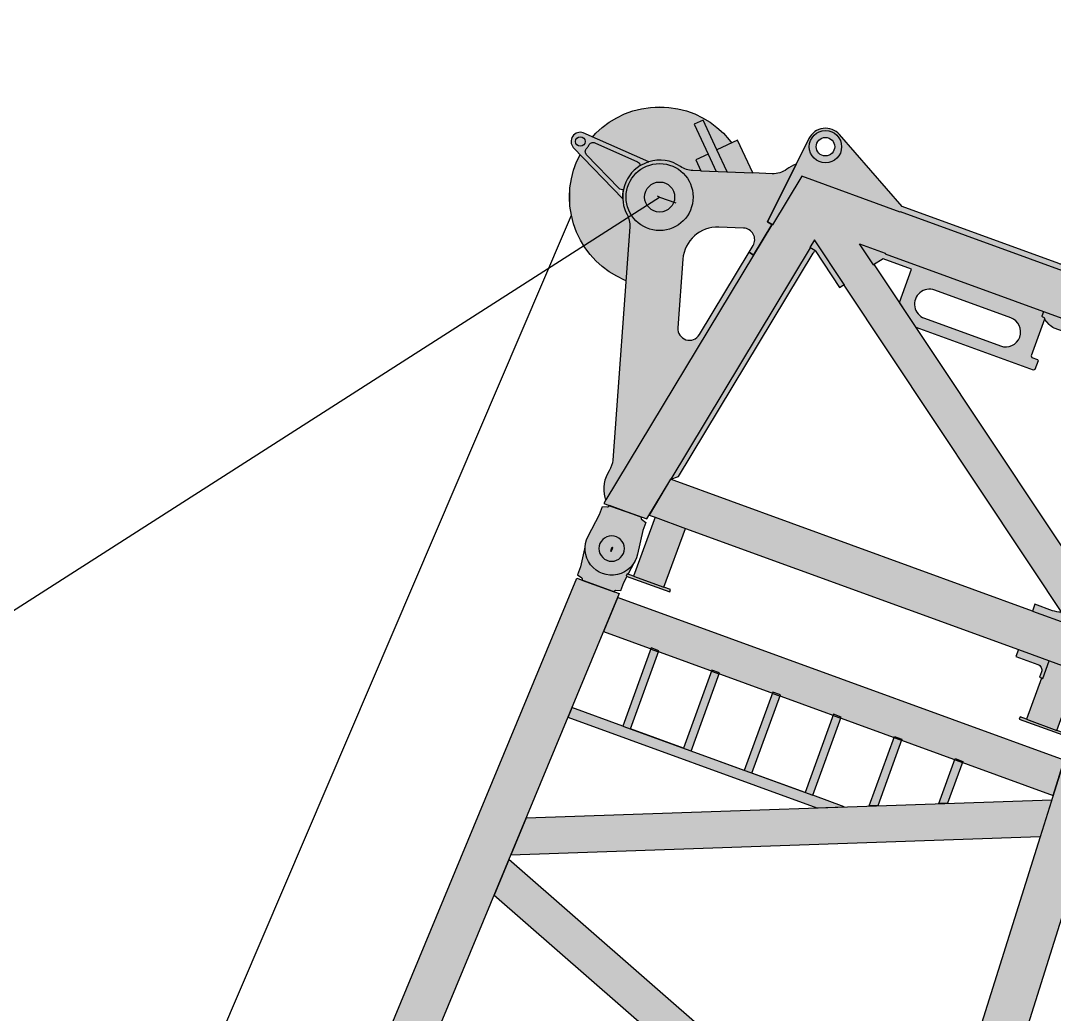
# Model space of a CAD drawing. Header units: millimetres. Extents: x -10890 to 10855, y -21000 to 23317.
# Drawn here: x 4028 to 8502, y 19019 to 23317 of the extents above; entities that cross this region are included whole.
import ezdxf
from ezdxf.enums import TextEntityAlignment as Align

# ---------------------------------------------------------------- set-up
doc = ezdxf.new("R2010")
doc.units = ezdxf.units.MM
doc.set_wipeout_variables(frame=1)
doc.layers.add('Техника. Кран LR 11000', color=250, linetype='Continuous')
doc.layers.add('Техника. Кран LR 11000 Штриховка', color=7, linetype='Continuous', true_color=0xffd147)
doc.styles.get("Standard").update_dxf_attribs({"font": ''})
doc.styles.get('Standard').set_extended_font_data('Mipgost')

# ---------------------------------------------------------------- blocks, each defined once
blk = doc.blocks.new('LR 11000-20250123.20534')
at = {"color": 0, "linetype": 'ByBlock', "lineweight": -2, "ltscale": 20, "transparency": 16777216}
blk.add_wipeout([(168, 74.5), (168, 74.5), (166.4, 74.7), (164.9, 75.4), (163.7, 76.5), (163, 78), (157, 100), (120, 100), (15, 114), (15, 114), (-27.6, 111.6), (-66.4, 93.9), (-96.1, 63.1), (-112.5, 23.7), (-113.4, -19), (-98.7, -59), (-70.4, -91), (-32.3, -110.4), (10.2, -114.5), (15, -114), (120, -100), (157, -100), (163, -78), (163, -78), (163.7, -76.5), (164.9, -75.4), (166.4, -74.7), (168, -74.5), (172, -74.5), (172, 74.5)], dxfattribs=at)
at = {"layer": 'Техника. Кран LR 11000 Штриховка', "ltscale": 20, "transparency": 16777216}
h = blk.add_hatch(color=256, dxfattribs=at)
h.dxf.hatch_style = 1
edge = h.paths.add_edge_path()
edge.add_line((172, 74.5), (168, 74.5))
edge.add_arc((167.8, 79.5), 5.01, 197.508, 272.508, ccw=False)
edge.add_line((163, 78), (157, 100))
edge.add_line((157, 100), (120, 100))
edge.add_line((120, 100), (15, 114))
edge.add_arc((0, 0), 115, 82.4965, 277.5035)
edge.add_line((15, -114), (120, -100))
edge.add_line((120, -100), (157, -100))
edge.add_line((157, -100), (163, -78))
edge.add_arc((167.8, -79.5), 5.01, 87.492, 162.492, ccw=False)
edge.add_line((168, -74.5), (172, -74.5))
edge.add_line((172, -74.5), (172, 74.5))
at = {"color": 0, "linetype": 'ByBlock', "lineweight": -2, "ltscale": 20, "transparency": 16777216}
blk.add_lwpolyline([(172, 74.5), (168, 74.5, -0.339454), (163, 78), (157, 100), (120, 100), (15, 114, 1.140351), (15, -114), (120, -100), (157, -100), (163, -78, -0.339454), (168, -74.5), (172, -74.5)], format="xyb", close=True, dxfattribs=at)
blk.add_circle((0, 0), 55, dxfattribs=at)
blk = doc.blocks.new('LR 11000-20250123.205652')
at = {"color": 0, "linetype": 'ByBlock', "lineweight": -2, "ltscale": 20, "transparency": 16777216}
blk.add_wipeout([(172, -96.85), (5828, -96.85), (5828, 96.85), (172, 96.85)], dxfattribs=at)
blk.add_blockref('LR 11000-20250123.20534', (0, 0), dxfattribs=at)
at = {"color": 0, "linetype": 'ByBlock', "lineweight": -2, "ltscale": 20, "transparency": 16777216, "xscale": -1}
blk.add_blockref('LR 11000-20250123.20534', (6000, 0), dxfattribs=at)
at = {"layer": 'Техника. Кран LR 11000 Штриховка', "ltscale": 20, "transparency": 16777216}
h = blk.add_hatch(color=256, dxfattribs=at)
h.dxf.hatch_style = 1
h.paths.add_polyline_path([(172, 96.85), (172, -96.85), (5828, -96.85), (5828, 96.85)])
at = {"color": 0, "linetype": 'ByBlock', "lineweight": -2, "ltscale": 20, "transparency": 16777216}
blk.add_lwpolyline([(172, 96.85), (172, -96.85), (5828, -96.85), (5828, 96.85)], close=True, dxfattribs=at)
blk = doc.blocks.new('LR 11000-20250123.205927')
at = {"color": 0, "linetype": 'ByBlock', "lineweight": -2, "ltscale": 20, "transparency": 16777216}
blk.add_wipeout([(-61, 1028), (61, 1028), (61, -1028), (-61, -1028)], dxfattribs=at)
at = {"layer": 'Техника. Кран LR 11000 Штриховка', "ltscale": 20, "transparency": 16777216}
h = blk.add_hatch(color=256, dxfattribs=at)
h.dxf.hatch_style = 1
h.paths.add_polyline_path([(-61, -1028), (-61, 1028), (61, 1028), (61, -1028)])
at = {"color": 0, "linetype": 'ByBlock', "lineweight": -2, "ltscale": 20, "transparency": 16777216}
blk.add_lwpolyline([(-61, -1028), (-61, 1028), (61, 1028), (61, -1028)], close=True, dxfattribs=at)
blk = doc.blocks.new('LR 11000-20250123.205931')
at = {"color": 0, "linetype": 'ByBlock', "lineweight": -2, "ltscale": 20, "transparency": 16777216}
blk.add_wipeout([(-526, 1028), (-393, 1028), (526, -1028), (393, -1028)], dxfattribs=at)
at = {"layer": 'Техника. Кран LR 11000 Штриховка', "ltscale": 20, "transparency": 16777216}
h = blk.add_hatch(color=256, dxfattribs=at)
h.dxf.hatch_style = 1
h.paths.add_polyline_path([(393, -1028), (-526, 1028), (-393, 1028), (526, -1028)])
at = {"color": 0, "linetype": 'ByBlock', "lineweight": -2, "ltscale": 20, "transparency": 16777216}
blk.add_lwpolyline([(393, -1028), (-526, 1028), (-393, 1028), (526, -1028)], close=True, dxfattribs=at)
blk = doc.blocks.new('LR 11000-20250123.2102')
at = {"color": 0, "linetype": 'ByBlock', "lineweight": -2, "ltscale": 20, "transparency": 16777216}
blk.add_blockref('LR 11000-20250123.205652', (0, 0), dxfattribs=at)
at = {"color": 0, "linetype": 'ByBlock', "lineweight": -2, "ltscale": 20, "transparency": 16777216, "xscale": -1, "rotation": 180}
blk.add_blockref('LR 11000-20250123.205652', (0, 2250), dxfattribs=at)
at = {"color": 0, "linetype": 'ByBlock', "lineweight": -2, "ltscale": 20, "transparency": 16777216}
blk.add_blockref('LR 11000-20250123.205927', (250, 1125), dxfattribs=at)
blk.add_blockref('LR 11000-20250123.205931', (856, 1125), dxfattribs=at)
at = {"color": 0, "linetype": 'ByBlock', "lineweight": -2, "ltscale": 20, "transparency": 16777216, "xscale": -1}
blk.add_blockref('LR 11000-20250123.205931', (1928, 1125), dxfattribs=at)
at = {"color": 0, "linetype": 'ByBlock', "lineweight": -2, "ltscale": 20, "transparency": 16777216}
blk.add_blockref('LR 11000-20250123.205931', (3000, 1125), dxfattribs=at)
at = {"color": 0, "linetype": 'ByBlock', "lineweight": -2, "ltscale": 20, "transparency": 16777216, "xscale": -1}
blk.add_blockref('LR 11000-20250123.205931', (4072, 1125), dxfattribs=at)
at = {"color": 0, "linetype": 'ByBlock', "lineweight": -2, "ltscale": 20, "transparency": 16777216}
blk.add_blockref('LR 11000-20250123.205931', (5144, 1125), dxfattribs=at)
at = {"color": 0, "linetype": 'ByBlock', "lineweight": -2, "ltscale": 20, "transparency": 16777216, "xscale": -1}
blk.add_blockref('LR 11000-20250123.205927', (5750, 1125), dxfattribs=at)
at = {"color": 0, "linetype": 'ByBlock', "lineweight": -2, "ltscale": 20, "transparency": 16777216}
blk.add_wipeout([(5288, 949), (5333, 850), (5333, 1058), (5693, 1058), (5693, 1093), (5333, 1093), (5333, 1338), (5693, 1338), (5693, 1373), (5333, 1373), (5333, 1618), (5693, 1618), (5693, 1653), (5333, 1653), (5333, 1898), (5693, 1898), (5693, 1933), (5333, 1933), (5333, 2153), (5288, 2153)], dxfattribs=at)
blk.add_wipeout([(5693, 778), (5359, 778), (5343, 813), (5693, 813)], dxfattribs=at)
blk.add_wipeout([(5469, 533), (5484, 498), (5693, 498), (5693, 533)], dxfattribs=at)
at = {"layer": 'Техника. Кран LR 11000 Штриховка', "ltscale": 20, "transparency": 16777216}
h = blk.add_hatch(color=256, dxfattribs=at)
h.dxf.hatch_style = 1
h.paths.add_polyline_path([(5288, 2153), (5288, 949), (5333, 850), (5333, 1058), (5693, 1058), (5693, 1093), (5333, 1093), (5333, 1338), (5693, 1338), (5693, 1373), (5333, 1373), (5333, 1618), (5693, 1618), (5693, 1653), (5333, 1653), (5333, 1898), (5693, 1898), (5693, 1933), (5333, 1933), (5333, 2153)])
h = blk.add_hatch(color=256, dxfattribs=at)
h.dxf.hatch_style = 1
h.paths.add_polyline_path([(5693, 813), (5693, 778), (5359, 778), (5343, 813)])
h = blk.add_hatch(color=256, dxfattribs=at)
h.dxf.hatch_style = 1
h.paths.add_polyline_path([(5693, 533), (5469, 533), (5484, 498), (5693, 498)])
at = {"color": 0, "linetype": 'ByBlock', "lineweight": -2, "ltscale": 20, "transparency": 16777216}
blk.add_lwpolyline([(5288, 2153), (5288, 949), (5333, 850), (5333, 1058), (5693, 1058), (5693, 1093), (5333, 1093), (5333, 1338), (5693, 1338), (5693, 1373), (5333, 1373), (5333, 1618), (5693, 1618), (5693, 1653), (5333, 1653), (5333, 1898), (5693, 1898), (5693, 1933), (5333, 1933), (5333, 2153)], close=True, dxfattribs=at)
for points in [[(5333, 1058), (5333, 1933)], [(5693, 813), (5693, 778), (5359, 778), (5343, 813), (5693, 813)], [(5693, 533), (5469, 533), (5484, 498), (5693, 498), (5693, 533)]]:
    blk.add_lwpolyline(points, dxfattribs=at)
blk = doc.blocks.new('LR 11000-20250123.21120501')
at = {"color": 0, "linetype": 'ByBlock', "lineweight": -2, "ltscale": 20, "transparency": 16777216}
blk.add_wipeout([(209.5, -97), (5828, 152.8), (5828, 346.7), (209.5, 96.9)], dxfattribs=at)
at = {"color": 0, "linetype": 'ByBlock', "lineweight": -2, "ltscale": 20, "transparency": 16777216, "xscale": -1}
blk.add_blockref('LR 11000-20250123.20534', (6000, 250), dxfattribs=at)
at = {"layer": 'Техника. Кран LR 11000 Штриховка', "ltscale": 20, "transparency": 16777216}
h = blk.add_hatch(color=256, dxfattribs=at)
h.dxf.hatch_style = 1
h.paths.add_polyline_path([(209.5, 96.9), (209.5, -97), (5828, 152.8), (5828, 346.7)])
at = {"color": 0, "linetype": 'ByBlock', "lineweight": -2, "ltscale": 20, "transparency": 16777216}
blk.add_lwpolyline([(209.5, 96.9), (209.5, -97), (5828, 152.8), (5828, 346.7)], close=True, dxfattribs=at)
blk = doc.blocks.new('LR 11000-20250123.211556')
at = {"color": 0, "linetype": 'ByBlock', "lineweight": -2, "ltscale": 20, "transparency": 16777216}
blk.add_wipeout([(5650.5, 338.8), (5809.5, 345.9), (5809.5, 2403.9), (5650.5, 2411)], dxfattribs=at)
blk.add_wipeout([(5630.8, 337.9), (5462.3, 330.4), (4604.2, 2457.7), (4778.8, 2450)], dxfattribs=at)
for points in [[(3731.5, 253.5), (3558.1, 245.8), (4416.9, 2466.1), (4584.5, 2458.6)], [(5250, 1281.9), (5294.5, 1171.6), (5294.5, 1317.2), (5654.6, 1317.2), (5654.6, 1352.2), (5294.5, 1352.2), (5294.5, 1597.2), (5654.6, 1597.2), (5654.6, 1632.2), (5294.5, 1632.2), (5294.5, 1877.2), (5654.6, 1877.2), (5654.6, 1912.2), (5294.5, 1912.2), (5294.5, 2157.2), (5654.6, 2157.2), (5654.6, 2192.2), (5294.5, 2192.2), (5294.5, 2426.8), (5250, 2428.8)], [(5654.6, 1072.2), (5654.6, 1037.2), (5348.7, 1037.2), (5334.6, 1072.2)], [(5654.6, 792.2), (5654.6, 757.2), (5461.6, 757.2), (5447.5, 792.2)]]:
    blk.add_wipeout(points, dxfattribs=at)
at = {"layer": 'Техника. Кран LR 11000 Штриховка', "ltscale": 20, "transparency": 16777216}
h = blk.add_hatch(color=256, dxfattribs=at)
h.dxf.hatch_style = 1
h.paths.add_polyline_path([(4584.5, 2458.6), (3731.5, 253.5), (3558.1, 245.8), (4416.9, 2466.1)])
h = blk.add_hatch(color=256, dxfattribs=at)
h.dxf.hatch_style = 1
h.paths.add_polyline_path([(4778.8, 2450), (5630.8, 337.9), (5462.3, 330.4), (4604.2, 2457.7)])
h = blk.add_hatch(color=256, dxfattribs=at)
h.dxf.hatch_style = 1
h.paths.add_polyline_path([(5250, 2428.8), (5250, 1281.9), (5294.5, 1171.6), (5294.5, 1317.2), (5654.6, 1317.2), (5654.6, 1352.2), (5294.5, 1352.2), (5294.5, 1597.2), (5654.6, 1597.2), (5654.6, 1632.2), (5294.5, 1632.2), (5294.5, 1877.2), (5654.6, 1877.2), (5654.6, 1912.2), (5294.5, 1912.2), (5294.5, 2157.2), (5654.6, 2157.2), (5654.6, 2192.2), (5294.5, 2192.2), (5294.5, 2426.8)])
h.paths.add_polyline_path([(5334.6, 1072.2), (5654.6, 1072.2), (5654.6, 1037.2), (5348.7, 1037.2)])
h.paths.add_polyline_path([(5447.5, 792.2), (5654.6, 792.2), (5654.6, 757.2), (5461.6, 757.2)])
edge = h.paths.add_edge_path(flags=16)
edge.add_line((5294.5, 2192.2), (5294.5, 1317.2))
h = blk.add_hatch(color=256, dxfattribs=at)
h.dxf.hatch_style = 1
h.paths.add_polyline_path([(5650.5, 2411), (5650.5, 338.8), (5809.5, 345.9), (5809.5, 2403.9)])
at = {"color": 0, "linetype": 'ByBlock', "lineweight": -2, "ltscale": 20, "transparency": 16777216}
for points in [[(4584.5, 2458.6), (3731.5, 253.5), (3558.1, 245.8), (4416.9, 2466.1)], [(4778.8, 2450), (5630.8, 337.9), (5462.3, 330.4), (4604.2, 2457.7)], [(5650.5, 2411), (5650.5, 338.8), (5809.5, 345.9), (5809.5, 2403.9)]]:
    blk.add_lwpolyline(points, close=True, dxfattribs=at)
for points in [[(5250, 2428.8), (5250, 1281.9), (5294.5, 1171.6), (5294.5, 1317.2), (5654.6, 1317.2), (5654.6, 1352.2), (5294.5, 1352.2), (5294.5, 1597.2), (5654.6, 1597.2), (5654.6, 1632.2), (5294.5, 1632.2), (5294.5, 1877.2), (5654.6, 1877.2), (5654.6, 1912.2), (5294.5, 1912.2), (5294.5, 2157.2), (5654.6, 2157.2), (5654.6, 2192.2), (5294.5, 2192.2), (5294.5, 2426.8), (5250, 2428.8)], [(5294.5, 2192.2), (5294.5, 1317.2)], [(5334.6, 1072.2), (5654.6, 1072.2), (5654.6, 1037.2), (5348.7, 1037.2), (5334.6, 1072.2)], [(5447.5, 792.2), (5654.6, 792.2), (5654.6, 757.2), (5461.6, 757.2), (5447.5, 792.2)]]:
    blk.add_lwpolyline(points, dxfattribs=at)
at = {"color": 0, "linetype": 'ByBlock', "lineweight": -2, "ltscale": 20, "transparency": 16777216, "xscale": -1, "rotation": 180}
blk.add_blockref('LR 11000-20250123.21120501', (0, 2750), dxfattribs=at)
at = {"color": 0, "linetype": 'ByBlock', "lineweight": -2, "ltscale": 20, "transparency": 16777216}
blk.add_blockref('LR 11000-20250123.21120501', (0, 0), dxfattribs=at)
blk = doc.blocks.new('LR 11000-20250123.213252')
at = {"color": 0, "linetype": 'ByBlock', "lineweight": -2, "ltscale": 20, "transparency": 16777216}
blk.add_wipeout([(1882, 2653.5), (1858.4, 2728.7), (1820.2, 2797.7), (1768.8, 2857.6), (1706.5, 2905.9), (1635.7, 2940.6), (1559.3, 2960.5), (1480.6, 2964.5), (1402.6, 2952.6), (1328.6, 2925.3), (1261.6, 2883.7), (1204.4, 2829.4), (1159.3, 2764.7), (1128.1, 2692.3), (1112.1, 2615.1), (1111.9, 2536.2), (1127.7, 2458.9), (1158.6, 2386.4), (1203.6, 2321.6), (1260.6, 2267.1), (1327.5, 2225.2), (1401.4, 2197.7), (1479.3, 2185.5), (1558.1, 2189.4), (1634.5, 2208.9), (1705.4, 2243.5), (1767.9, 2291.6), (1819.4, 2351.3), (1857.9, 2420.1), (1881.8, 2495.3), (1890, 2573.7), (1890, 2575)], dxfattribs=at)
at = {"layer": 'Техника. Кран LR 11000 Штриховка', "ltscale": 20, "true_color": 0xadadad, "transparency": 16777216}
h = blk.add_hatch(color=253, dxfattribs=at)
h.dxf.hatch_style = 1
edge = h.paths.add_edge_path()
edge.add_arc((1500, 2575), 390, 0, 360)
at = {"color": 0, "linetype": 'ByBlock', "lineweight": -2, "ltscale": 20, "transparency": 16777216}
blk.add_circle((1500, 2575), 390, dxfattribs=at)
blk.add_wipeout([(213.4, -90.6), (477.6, -262.9), (477.6, -262.9), (515.5, -278.2), (556.2, -277.8), (593.8, -262), (622.5, -233), (632.3, -214.4), (701.3, -44.2), (701.3, -44.2), (713.3, -22.6), (730.3, -4.6), (751.2, 8.7), (774.7, 16.4), (774.7, 16.4), (911.9, 43.3), (911.3, 46.4), (1424.3, 147.2), (1424.9, 144.1), (1633.6, -26.3), (1633.6, -26.3), (1669.6, -45.5), (1710.2, -49.5), (1749.2, -37.7), (1780.8, -12), (1800.3, 23.9), (1804.5, 44.3), (1815.7, 153.8), (1951.1, 155), (1951.1, 155), (1993.9, 163.3), (2030.9, 186.4), (2057.3, 221.2), (2069.4, 263.1), (2065.8, 306.6), (2048.8, 343.1), (1917.8, 533.2), (2100, 638.4), (2100, 638.4), (2129.8, 664.7), (2147, 700.6), (2148.8, 740.4), (2135, 777.7), (2107.7, 806.7), (2071.3, 822.7), (2031.6, 823.3), (1847.2, 788.8), (1847.2, 788.8), (1846.2, 792.3), (1845, 795.8), (1843.5, 799.1), (1841.8, 802.3), (1826.7, 828.5), (1826.7, 828.5), (1823.8, 834.3), (1821.7, 840.5), (1820.4, 846.9), (1820, 853.4), (1820, 1575), (2020, 1936.3), (2020, 1936.3), (2029.9, 1970.4), (2024, 2005.4), (2003.5, 2034.5), (1972.4, 2051.8), (1959, 2054.5), (1835.5, 2068.5), (1559.1, 2100), (1554.2, 2075), (1553.2, 2075.2), (1553.6, 2077.4), (1403, 2107), (1407.5, 2129.7), (1440.8, 2123.2), (1440.8, 2123.2), (1466.3, 2124.9), (1487.7, 2139), (1499.3, 2161.9), (1498, 2187.5), (1465.3, 2289.7), (1465.3, 2289.7), (1443.1, 2333.1), (1408, 2367.1), (1364, 2388.1), (1315.5, 2393.8), (1281.5, 2388.3), (995.3, 2307), (995.3, 2307), (971.6, 2292.2), (959.6, 2266.9), (963, 2239.1), (980.9, 2217.5), (999.3, 2209.9), (1407.5, 2129.7), (1403, 2107), (1553.6, 2077.4), (1553.2, 2075.2), (1554.2, 2075), (1559.1, 2100), (1835.5, 2068.5), (1835.5, 2068.5), (1827.5, 2077), (1819.1, 2085), (1810.2, 2092.4), (1800.8, 2099.2), (1800.8, 2099.2), (1787.8, 2109.6), (1776.7, 2122), (1767.9, 2136.2), (1761.5, 2151.5), (1736, 2231.3), (1846.4, 2341.7), (1776.6, 2411.6), (1877.3, 2512.3), (1847.3, 2542.3), (1746.6, 2441.6), (1705, 2483.1), (1667.4, 2445.6), (1656.5, 2479.6), (1656.5, 2479.6), (1653.2, 2493.2), (1651.8, 2507.2), (1652.4, 2521.2), (1654.9, 2535), (1654.9, 2535), (1659.9, 2570.6), (1656.9, 2606.4), (1645.9, 2640.6), (1627.6, 2671.5), (1648.4, 2980.9), (1648.4, 2980.9), (1639.9, 3004.4), (1619.1, 3018.3), (1594.2, 3017.1), (1574.8, 3001.4), (1573.8, 2999.7), (1437.8, 2722.4), (1437.8, 2722.4), (1447.3, 2726.1), (1457, 2729.1), (1466.9, 2731.5), (1477, 2733.3), (1477, 2733.3), (1474.5, 2738.1), (1473.4, 2743.3), (1473.7, 2748.6), (1475.4, 2753.7), (1564.1, 2934.7), (1564.1, 2934.7), (1568.8, 2940.9), (1575.6, 2944.8), (1583.3, 2945.8), (1590.8, 2943.8), (1590.8, 2943.8), (1594.4, 2942.3), (1598.1, 2941.1), (1601.9, 2940.3), (1605.7, 2939.8), (1605.7, 2939.8), (1613.3, 2937.8), (1619.4, 2933), (1623.3, 2926.2), (1624.3, 2918.5), (1610.7, 2717.4), (1610.7, 2717.4), (1609.6, 2712.2), (1607.2, 2707.4), (1603.6, 2703.5), (1599.1, 2700.6), (1599.1, 2700.6), (1571.7, 2718), (1541.4, 2729.5), (1509.4, 2734.7), (1477, 2733.3), (1477, 2733.3), (1477, 2733.3), (1450, 2727), (1424.5, 2716.1), (1401.3, 2700.9), (1381, 2682), (1381, 2682), (1370.9, 2672.2), (1359.6, 2664), (1347.1, 2657.4), (1333.9, 2652.6), (361.5, 2376.7), (361.5, 2376.7), (349.4, 2374), (337.1, 2372.9), (324.7, 2373.3), (312.5, 2375.3), (312.5, 2375.3), (312.5, 2375.3), (282.7, 2378.8), (252.7, 2376.3), (223.9, 2367.9), (197.3, 2354), (197.3, 2354), (197.3, 2354), (194.9, 2352.2), (192.8, 2350.1), (190.9, 2347.8), (189.3, 2345.3), (189.3, 2345.3), (172.2, 2348.7), (172.2, 2151.3), (369.6, 2112.5), (392.7, 2084.4), (1499.3, 1867.1), (1499.3, 1867.1), (1502.6, 1866.4), (1505.8, 1865.6), (1509.1, 1864.7), (1512.3, 1863.7), (1398.3, 1708.8), (1417, 1695), (1416.4, 1694.2), (1414.2, 1695.8), (368.9, 276), (480.3, 159.2), (555.4, 261.2), (885.5, 238.8), (1387, 337.2), (1384.3, 350.7), (1384.3, 350.7), (1442.8, 374.5), (1493.4, 412.2), (1533, 461.3), (1559, 518.8), (1569.7, 581), (1570, 592.3), (1570, 614.6), (1570, 614.6), (1569.6, 621.1), (1568.3, 627.5), (1566.2, 633.7), (1563.3, 639.6), (1558.2, 648.4), (1558.2, 648.4), (1555.3, 654.3), (1553.2, 660.5), (1551.9, 666.9), (1551.5, 673.4), (1551.5, 776.6), (1551.5, 776.6), (1551.9, 783.3), (1553.1, 789.9), (1555.2, 796.3), (1558.2, 802.3), (1573.3, 828.5), (1404, 828.5), (1399, 823.5), (1399, 798.5), (1394, 793.5), (1354, 793.5), (1349, 798.5), (1349, 1338.5), (1425.8, 1443.5), (1580, 1443.5), (1580, 1575), (1540.5, 1604.1), (1539.9, 1603.3), (1542.2, 1601.6), (480.3, 159.2), (368.9, 276), (407.2, 328), (407.2, 328), (404.1, 337), (401.8, 346.3), (400.5, 355.7), (400, 365.2), (400, 365.2), (400, 446.2), (368.9, 446.2), (368.9, 2112.7), (191.1, 2147.6), (191.1, 2119.9), (-80, 2119.9), (-80, 2150), (-90, 2150), (-90, 1950), (-80, 1950), (-80, 1980.2), (191.1, 1980.2), (191.1, 446.2), (160, 446.2), (160, 344.8), (160, 344.8), (158.1, 335.3), (152.7, 327.2), (144.6, 321.8), (135, 319.8), (110, 319.8), (110, 304.7), (109, 304.7), (109, 309.7), (-80, 309.7), (-80, 339.8), (-90, 339.8), (-90, 139.8), (-80, 139.8), (-80, 170), (109, 170), (109, 175), (110, 175), (110, 159.8), (135, 159.8), (135, 159.8), (144.6, 157.9), (152.7, 152.5), (158.1, 144.4), (160, 134.8), (160, 90), (172, 74.5), (172, -98.7)], dxfattribs=at)
blk.add_line((1820, 675), (1917.8, 533.2), dxfattribs=at)
for points in [[(1599.1, 2700.6, -0.063888), (1627.6, 2671.5)], [(1399, 1318.5), (1399, 968.5, 1), (1529, 968.5), (1529, 1318.5, 1), (1399, 1318.5)], [(1573.3, 828.5), (1574, 828.5, 0.414214), (1579, 833.5), (1579, 838.5, -0.414214), (1584, 843.5), (1603.2, 843.5)], [(1847.2, 788.8, -0.061314), (1848.5, 776.6), (1848.5, 673.4, -0.144526), (1840.2, 645.7)], [(1525.3, 362), (1520.4, 387), (1539.6, 390.8, 0.3585), (1580, 439.9), (1580, 675), (1605.5, 675)]]:
    blk.add_lwpolyline(points, format="xyb", dxfattribs=at)
for points in [[(1667.4, 2445.6), (1736, 2231.3)], [(1746.6, 2441.6), (1687.6, 2382.6)], [(1702.1, 2337.1), (1776.6, 2411.6)], [(1417, 1695), (1554.8, 1882.2), (1516.8, 1889.6), (1516.3, 1887.4), (369.6, 2112.5)], [(1424.3, 147.2), (1561.2, 174), (1560.7, 176.3), (1794.5, 222.2), (1794.5, 676), (1796.9, 676), (1796.9, 1574), (1794.5, 1574), (1794.5, 2027.8), (1554.2, 2075)], [(1512.3, 1863.7), (1512.8, 1864.5), (1517.8, 1889.4)], [(1540.5, 1604.1), (1605.5, 1692.2), (1605.5, 1574), (1603.2, 1574), (1603.2, 676), (1605.5, 676), (1605.5, 377.8), (1524.3, 361.8), (1523.8, 364.1), (1387, 337.2)], [(1551.5, 725), (1603.2, 725)], [(1796.9, 725), (1848.5, 725)], [(1794.5, 675), (1820, 675)], [(1553.3, 660), (1580, 660)], [(1846.7, 660), (1830.3, 660)], [(368.9, 446.2), (368.9, 276)], [(-80, 309.7), (-80, 170)], [(110, 304.7), (191.1, 304.7)], [(885.5, 238.8), (480.3, 159.2)], [(110, 175), (191.1, 175)], [(1815.7, 153.8), (1566.6, 151.5), (1561.7, 176.5)], [(213.4, -90.6), (911.3, 46.4)]]:
    blk.add_lwpolyline(points, dxfattribs=at)
for centre, radius in [((1608.4, 2979.7), 20.5), ((1500, 2575), 145), ((1500, 2575), 65), ((1950, 1975), 70), ((1950, 1975), 40), ((2050, 725), 80), ((2050, 725), 50), ((1950, 275), 100), ((1950, 275), 60), ((1700, 55), 95), ((1700, 55), 52.5), ((535, -175), 95), ((535, -175), 52.5)]:
    blk.add_circle(centre, radius, dxfattribs=at)
at = {"color": 0, "linetype": 'ByBlock', "lineweight": -2, "ltscale": 20, "transparency": 16777216, "xscale": -1, "rotation": 180}
blk.add_blockref('LR 11000-20250123.20534', (0, 2250), dxfattribs=at)
at = {"color": 0, "linetype": 'ByBlock', "lineweight": -2, "ltscale": 20, "transparency": 16777216}
blk.add_blockref('LR 11000-20250123.20534', (0, 0), dxfattribs=at)
at = {"layer": 'Техника. Кран LR 11000 Штриховка', "ltscale": 20, "transparency": 16777216}
h = blk.add_hatch(color=256, dxfattribs=at)
h.dxf.hatch_style = 1
edge = h.paths.add_edge_path()
edge.add_line((172, -98.7), (213.4, -90.6))
edge.add_line((213.4, -90.6), (477.6, -262.9))
edge.add_arc((535, -175), 105, 236.8849, 337.9461)
edge.add_line((632.3, -214.4), (701.3, -44.2))
edge.add_arc((794, -81.7), 100, 101.109, 157.9461, ccw=False)
edge.add_line((774.7, 16.4), (911.9, 43.3))
edge.add_line((911.9, 43.3), (911.3, 46.4))
edge.add_line((911.3, 46.4), (1424.3, 147.2))
edge.add_line((1424.3, 147.2), (1424.9, 144.1))
edge.add_line((1424.9, 144.1), (1633.6, -26.3))
edge.add_arc((1700, 55), 105, 230.7688, 354.1433)
edge.add_line((1804.5, 44.3), (1815.7, 153.8))
edge.add_line((1815.7, 153.8), (1951.1, 155))
edge.add_arc((1950, 275), 120, 270.5198, 394.5816)
edge.add_line((2048.8, 343.1), (1917.8, 533.2))
edge.add_line((1917.8, 533.2), (2100, 638.4))
edge.add_arc((2050, 725), 100, 300, 460.5982)
edge.add_line((2031.6, 823.3), (1847.2, 788.8))
edge.add_arc((1798.6, 777.3), 49.9, 13.2464, 30.0204)
edge.add_line((1841.8, 802.3), (1826.7, 828.5))
edge.add_arc((1869.9, 853.4), 49.9, 180.0015, 210.0204, ccw=False)
edge.add_line((1820, 853.4), (1820, 1575))
edge.add_line((1820, 1575), (2020, 1936.3))
edge.add_arc((1950, 1975), 80, 331.031, 443.5136)
edge.add_line((1959, 2054.5), (1835.5, 2068.5))
edge.add_line((1835.5, 2068.5), (1559.1, 2100))
edge.add_line((1559.1, 2100), (1554.2, 2075))
edge.add_line((1554.2, 2075), (1553.2, 2075.2))
edge.add_line((1553.2, 2075.2), (1553.6, 2077.4))
edge.add_line((1553.6, 2077.4), (1403, 2107))
edge.add_line((1403, 2107), (1407.5, 2129.7))
edge.add_line((1407.5, 2129.7), (1440.8, 2123.2))
edge.add_arc((1450.4, 2172.3), 50, 258.891, 377.7447)
edge.add_line((1498, 2187.5), (1465.3, 2289.7))
edge.add_arc((1322.4, 2244), 150, 17.7447, 105.8413)
edge.add_line((1281.5, 2388.3), (995.3, 2307))
edge.add_arc((1008.9, 2258.9), 50, 105.8413, 258.891)
edge.add_line((999.3, 2209.9), (1407.5, 2129.7))
edge.add_line((1407.5, 2129.7), (1403, 2107))
edge.add_line((1403, 2107), (1553.6, 2077.4))
edge.add_line((1553.6, 2077.4), (1553.2, 2075.2))
edge.add_line((1553.2, 2075.2), (1554.2, 2075))
edge.add_line((1554.2, 2075), (1559.1, 2100))
edge.add_line((1559.1, 2100), (1835.5, 2068.5))
edge.add_arc((1700, 1950), 180, 41.1891, 55.9579)
edge.add_arc((1856.7, 2182), 100, 197.7447, 235.9579, ccw=False)
edge.add_line((1761.5, 2151.5), (1736, 2231.3))
edge.add_line((1736, 2231.3), (1846.4, 2341.7))
edge.add_line((1846.4, 2341.7), (1776.6, 2411.6))
edge.add_line((1776.6, 2411.6), (1877.3, 2512.3))
edge.add_line((1877.3, 2512.3), (1847.3, 2542.3))
edge.add_line((1847.3, 2542.3), (1746.6, 2441.6))
edge.add_line((1746.6, 2441.6), (1705, 2483.1))
edge.add_line((1705, 2483.1), (1667.4, 2445.6))
edge.add_line((1667.4, 2445.6), (1656.5, 2479.6))
edge.add_arc((1751.8, 2510.1), 100, 165.5404, 197.7447, ccw=False)
edge.add_arc((1500, 2575), 160, 345.5404, 397.105)
edge.add_line((1627.6, 2671.5), (1648.4, 2980.9))
edge.add_arc((1608.4, 2979.7), 40, 1.7365, 150)
edge.add_line((1573.8, 2999.7), (1437.8, 2722.4))
edge.add_arc((1500, 2575), 160, 98.2729, 112.895, ccw=False)
edge.add_arc((1493.3, 2744.9), 20, 153.8855, 215.2173, ccw=False)
edge.add_line((1475.4, 2753.7), (1564.1, 2934.7))
edge.add_arc((1582, 2925.8), 20, 63.8855, 153.8855, ccw=False)
edge.add_arc((1608.4, 2979.7), 40, 243.8855, 266.1145)
edge.add_arc((1604.4, 2919.9), 20, -3.8855, 86.1145, ccw=False)
edge.add_line((1624.3, 2918.5), (1610.7, 2717.4))
edge.add_arc((1590.7, 2718.8), 20, 294.7827, 356.1145, ccw=False)
edge.add_arc((1500, 2575), 160, 51.7271, 98.2729)
edge.add_arc((1500, 2575), 160, 98.2729, 138.0456)
edge.add_arc((1306.6, 2748.8), 100, 285.8413, 318.0456, ccw=False)
edge.add_line((1333.9, 2652.6), (361.5, 2376.7))
edge.add_arc((334.2, 2472.9), 100, 257.4837, 285.8413, ccw=False)
edge.add_arc((280, 2228.8), 150, 77.4837, 123.463)
edge.add_arc((211.1, 2333.1), 25, 123.463, 150.7019)
edge.add_line((189.3, 2345.3), (172.2, 2348.7))
edge.add_line((172.2, 2348.7), (172.2, 2151.3))
edge.add_line((172.2, 2151.3), (369.6, 2112.5))
edge.add_line((369.6, 2112.5), (392.7, 2084.4))
edge.add_line((392.7, 2084.4), (1499.3, 1867.1))
edge.add_arc((1480, 1769), 100, 71.1833, 78.891, ccw=False)
edge.add_line((1512.3, 1863.7), (1398.3, 1708.8))
edge.add_line((1398.3, 1708.8), (1417, 1695))
edge.add_line((1417, 1695), (1416.4, 1694.2))
edge.add_line((1416.4, 1694.2), (1414.2, 1695.8))
edge.add_line((1414.2, 1695.8), (368.9, 276))
edge.add_line((368.9, 276), (480.3, 159.2))
edge.add_line((480.3, 159.2), (555.4, 261.2))
edge.add_line((555.4, 261.2), (885.5, 238.8))
edge.add_line((885.5, 238.8), (1387, 337.2))
edge.add_line((1387, 337.2), (1384.3, 350.7))
edge.add_arc((1320, 592.3), 250, 284.909, 360)
edge.add_line((1570, 592.3), (1570, 614.6))
edge.add_arc((1520, 614.6), 50, 360, 390)
edge.add_line((1563.3, 639.6), (1558.2, 648.4))
edge.add_arc((1601.5, 673.4), 50, 180, 210, ccw=False)
edge.add_line((1551.5, 673.4), (1551.5, 776.6))
edge.add_arc((1601.5, 777.3), 50, 149.992, 180.8569, ccw=False)
edge.add_line((1558.2, 802.3), (1573.3, 828.5))
edge.add_line((1573.3, 828.5), (1404, 828.5))
edge.add_line((1404, 828.5), (1399, 823.5))
edge.add_line((1399, 823.5), (1399, 798.5))
edge.add_line((1399, 798.5), (1394, 793.5))
edge.add_line((1394, 793.5), (1354, 793.5))
edge.add_line((1354, 793.5), (1349, 798.5))
edge.add_line((1349, 798.5), (1349, 1338.5))
edge.add_line((1349, 1338.5), (1425.8, 1443.5))
edge.add_line((1425.8, 1443.5), (1580, 1443.5))
edge.add_line((1580, 1443.5), (1580, 1575))
edge.add_line((1580, 1575), (1540.5, 1604.1))
edge.add_line((1540.5, 1604.1), (1539.9, 1603.3))
edge.add_line((1539.9, 1603.3), (1542.2, 1601.6))
edge.add_line((1542.2, 1601.6), (480.3, 159.2))
edge.add_line((480.3, 159.2), (368.9, 276))
edge.add_line((368.9, 276), (407.2, 328))
edge.add_arc((500, 365.2), 100, 180, 201.8422, ccw=False)
edge.add_line((400, 365.2), (400, 446.2))
edge.add_line((400, 446.2), (368.9, 446.2))
edge.add_line((368.9, 446.2), (368.9, 2112.7))
edge.add_line((368.9, 2112.7), (191.1, 2147.6))
edge.add_line((191.1, 2147.6), (191.1, 2119.9))
edge.add_line((191.1, 2119.9), (-80, 2119.9))
edge.add_line((-80, 2119.9), (-80, 2150))
edge.add_line((-80, 2150), (-90, 2150))
edge.add_line((-90, 2150), (-90, 1950))
edge.add_line((-90, 1950), (-80, 1950))
edge.add_line((-80, 1950), (-80, 1980.2))
edge.add_line((-80, 1980.2), (191.1, 1980.2))
edge.add_line((191.1, 1980.2), (191.1, 446.2))
edge.add_line((191.1, 446.2), (160, 446.2))
edge.add_line((160, 446.2), (160, 344.8))
edge.add_arc((135, 344.8), 25, 270, 360, ccw=False)
edge.add_line((135, 319.8), (110, 319.8))
edge.add_line((110, 319.8), (110, 304.7))
edge.add_line((110, 304.7), (109, 304.7))
edge.add_line((109, 304.7), (109, 309.7))
edge.add_line((109, 309.7), (-80, 309.7))
edge.add_line((-80, 309.7), (-80, 339.8))
edge.add_line((-80, 339.8), (-90, 339.8))
edge.add_line((-90, 339.8), (-90, 139.8))
edge.add_line((-90, 139.8), (-80, 139.8))
edge.add_line((-80, 139.8), (-80, 170))
edge.add_line((-80, 170), (109, 170))
edge.add_line((109, 170), (109, 175))
edge.add_line((109, 175), (110, 175))
edge.add_line((110, 175), (110, 159.8))
edge.add_line((110, 159.8), (135, 159.8))
edge.add_arc((135, 134.8), 25, 0, 90, ccw=False)
edge.add_line((160, 134.8), (160, 90))
edge.add_line((160, 90), (172, 74.5))
edge.add_line((172, 74.5), (172, -98.7))
edge = h.paths.add_edge_path(flags=16)
edge.add_arc((1950, 275), 60, 0, 360)
edge = h.paths.add_edge_path(flags=16)
edge.add_arc((2050, 725), 50, 0, 360)
edge = h.paths.add_edge_path(flags=16)
edge.add_arc((1950, 1975), 40, 0, 360)
edge = h.paths.add_edge_path(flags=16)
edge.add_line((1399, 1318.5), (1399, 968.5))
edge.add_arc((1464, 968.5), 65, 180, 360)
edge.add_line((1529, 968.5), (1529, 1318.5))
edge.add_arc((1464, 1318.5), 65, 360, 540)
at = {"color": 0, "linetype": 'ByBlock', "lineweight": -2, "ltscale": 20, "transparency": 16777216}
blk.add_lwpolyline([(172, -98.7), (213.4, -90.6), (477.6, -262.9, 0.471957), (632.3, -214.4), (701.3, -44.2, -0.253211), (774.7, 16.4), (911.9, 43.3), (911.3, 46.4), (1424.3, 147.2), (1424.9, 144.1), (1633.6, -26.3, 0.597152), (1804.5, 44.3), (1815.7, 153.8), (1951.1, 155, 0.601227), (2048.8, 343.1), (1917.8, 533.2), (2100, 638.4, 0.843558), (2031.6, 823.3), (1847.2, 788.8, 0.073321), (1841.8, 802.3), (1826.7, 828.5, -0.131737), (1820, 853.4), (1820, 1575), (2020, 1936.3, 0.534414), (1959, 2054.5), (1835.5, 2068.5), (1559.1, 2100), (1554.2, 2075), (1553.2, 2075.2), (1553.6, 2077.4), (1403, 2107), (1407.5, 2129.7), (1440.8, 2123.2, 0.5707), (1498, 2187.5), (1465.3, 2289.7, 0.404517), (1281.5, 2388.3), (995.3, 2307, 0.788688), (999.3, 2209.9), (1407.5, 2129.7), (1403, 2107), (1553.6, 2077.4), (1553.2, 2075.2), (1554.2, 2075), (1559.1, 2100), (1835.5, 2068.5, 0.06453), (1800.8, 2099.2, -0.168299), (1761.5, 2151.5), (1736, 2231.3), (1846.4, 2341.7), (1776.6, 2411.6), (1877.3, 2512.3), (1847.3, 2542.3), (1746.6, 2441.6), (1705, 2483.1), (1667.4, 2445.6), (1656.5, 2479.6, -0.14145), (1654.9, 2535, 0.228868), (1627.6, 2671.5), (1648.4, 2980.9, 0.755358), (1573.8, 2999.7), (1437.8, 2722.4, -0.063888), (1477, 2733.3, -0.274187), (1475.4, 2753.7), (1564.1, 2934.7, -0.414214), (1590.8, 2943.8, 0.097298), (1605.7, 2939.8, -0.414214), (1624.3, 2918.5), (1610.7, 2717.4, -0.274187), (1599.1, 2700.6, 0.205934), (1477, 2733.3, 0.175304), (1381, 2682, -0.14145), (1333.9, 2652.6), (361.5, 2376.7, -0.124369), (312.5, 2375.3, 0.203358), (197.3, 2354, 0.119415), (189.3, 2345.3), (172.2, 2348.7), (172.2, 2151.3), (369.6, 2112.5), (392.7, 2084.4), (1499.3, 1867.1, -0.033644), (1512.3, 1863.7), (1398.3, 1708.8), (1417, 1695), (1416.4, 1694.2), (1414.2, 1695.8), (368.9, 276), (480.3, 159.2), (555.4, 261.2), (885.5, 238.8), (1387, 337.2), (1384.3, 350.7, 0.339897), (1570, 592.3), (1570, 614.6, 0.131652), (1563.3, 639.6), (1558.2, 648.4, -0.131652), (1551.5, 673.4), (1551.5, 776.6, -0.135494), (1558.2, 802.3), (1573.3, 828.5), (1404, 828.5), (1399, 823.5), (1399, 798.5), (1394, 793.5), (1354, 793.5), (1349, 798.5), (1349, 1338.5), (1425.8, 1443.5), (1580, 1443.5), (1580, 1575), (1540.5, 1604.1), (1539.9, 1603.3), (1542.2, 1601.6), (480.3, 159.2), (368.9, 276), (407.2, 328, -0.095594), (400, 365.2), (400, 446.2), (368.9, 446.2), (368.9, 2112.7), (191.1, 2147.6), (191.1, 2119.9), (-80, 2119.9), (-80, 2150), (-90, 2150), (-90, 1950), (-80, 1950), (-80, 1980.2), (191.1, 1980.2), (191.1, 446.2), (160, 446.2), (160, 344.8, -0.414214), (135, 319.8), (110, 319.8), (110, 304.7), (109, 304.7), (109, 309.7), (-80, 309.7), (-80, 339.8), (-90, 339.8), (-90, 139.8), (-80, 139.8), (-80, 170), (109, 170), (109, 175), (110, 175), (110, 159.8), (135, 159.8, -0.414214), (160, 134.8), (160, 90), (172, 74.5)], format="xyb", close=True, dxfattribs=at)
for points in [[(1403, 2107), (189.3, 2345.3)], [(-80, 2119.9), (-80, 1980.2)], [(191.1, 2119.9), (191.1, 1980.2)], [(191.1, 446.2), (191.1, 102.4), (172.2, 98.7), (172, 74.5)]]:
    blk.add_lwpolyline(points, dxfattribs=at)
blk = doc.blocks.new('LR 11000-20250123.210434')
at = {"color": 0, "linetype": 'ByBlock', "lineweight": -2, "ltscale": 20, "transparency": 16777216}
blk.add_wipeout([(172, -96.85), (11828, -96.85), (11828, 96.85), (172, 96.85)], dxfattribs=at)
blk.add_blockref('LR 11000-20250123.20534', (0, 0), dxfattribs=at)
at = {"color": 0, "linetype": 'ByBlock', "lineweight": -2, "ltscale": 20, "transparency": 16777216, "xscale": -1}
blk.add_blockref('LR 11000-20250123.20534', (12000, 0), dxfattribs=at)
at = {"layer": 'Техника. Кран LR 11000 Штриховка', "ltscale": 20, "transparency": 16777216}
h = blk.add_hatch(color=256, dxfattribs=at)
h.dxf.hatch_style = 1
h.paths.add_polyline_path([(172, 96.85), (172, -96.85), (11828, -96.85), (11828, 96.85)])
at = {"color": 0, "linetype": 'ByBlock', "lineweight": -2, "ltscale": 20, "transparency": 16777216}
blk.add_lwpolyline([(172, 96.85), (172, -96.85), (11828, -96.85), (11828, 96.85)], close=True, dxfattribs=at)
blk = doc.blocks.new('LR 11000-20250123.210547')
at = {"color": 0, "linetype": 'ByBlock', "lineweight": -2, "ltscale": 20, "transparency": 16777216}
blk.add_wipeout([(-484, 1028), (-621, 1028), (484, -1028), (621, -1028)], dxfattribs=at)
at = {"layer": 'Техника. Кран LR 11000 Штриховка', "ltscale": 20, "transparency": 16777216}
h = blk.add_hatch(color=256, dxfattribs=at)
h.dxf.hatch_style = 1
h.paths.add_polyline_path([(621, -1028), (-484, 1028), (-621, 1028), (484, -1028)])
at = {"color": 0, "linetype": 'ByBlock', "lineweight": -2, "ltscale": 20, "transparency": 16777216}
blk.add_lwpolyline([(621, -1028), (-484, 1028), (-621, 1028), (484, -1028)], close=True, dxfattribs=at)
blk = doc.blocks.new('LR 11000-20250123.21074')
at = {"color": 0, "linetype": 'ByBlock', "lineweight": -2, "ltscale": 20, "transparency": 16777216}
blk.add_blockref('LR 11000-20250123.205927', (250, 1125), dxfattribs=at)
at = {"color": 0, "linetype": 'ByBlock', "lineweight": -2, "ltscale": 20, "transparency": 16777216, "xscale": -1}
blk.add_blockref('LR 11000-20250123.205927', (11750, 1125), dxfattribs=at)
at = {"color": 0, "linetype": 'ByBlock', "lineweight": -2, "ltscale": 20, "transparency": 16777216}
blk.add_wipeout([(11288, 813), (11333, 813), (11333, 1058), (11693, 1058), (11693, 1093), (11333, 1093), (11333, 1338), (11693, 1338), (11693, 1373), (11333, 1373), (11333, 1618), (11693, 1618), (11693, 1653), (11333, 1653), (11333, 1898), (11693, 1898), (11693, 1933), (11333, 1933), (11333, 2153), (11288, 2153)], dxfattribs=at)
blk.add_wipeout([(11693, 778), (11304, 778), (11285, 813), (11693, 813)], dxfattribs=at)
blk.add_wipeout([(11435, 533), (11454, 498), (11693, 498), (11693, 533)], dxfattribs=at)
at = {"layer": 'Техника. Кран LR 11000 Штриховка', "ltscale": 20, "transparency": 16777216}
h = blk.add_hatch(color=256, dxfattribs=at)
h.dxf.hatch_style = 1
h.paths.add_polyline_path([(11693, 813), (11693, 778), (11304, 778), (11285, 813)])
h = blk.add_hatch(color=256, dxfattribs=at)
h.dxf.hatch_style = 1
h.paths.add_polyline_path([(11288, 2153), (11288, 813), (11333, 813), (11333, 1058), (11693, 1058), (11693, 1093), (11333, 1093), (11333, 1338), (11693, 1338), (11693, 1373), (11333, 1373), (11333, 1618), (11693, 1618), (11693, 1653), (11333, 1653), (11333, 1898), (11693, 1898), (11693, 1933), (11333, 1933), (11333, 2153)])
h = blk.add_hatch(color=256, dxfattribs=at)
h.dxf.hatch_style = 1
h.paths.add_polyline_path([(11693, 533), (11435, 533), (11454, 498), (11693, 498)])
at = {"color": 0, "linetype": 'ByBlock', "lineweight": -2, "ltscale": 20, "transparency": 16777216}
for points in [[(11693, 813), (11693, 778), (11304, 778), (11285, 813), (11693, 813)], [(11333, 1058), (11333, 1933)], [(11693, 533), (11435, 533), (11454, 498), (11693, 498), (11693, 533)]]:
    blk.add_lwpolyline(points, dxfattribs=at)
blk.add_lwpolyline([(11288, 2153), (11288, 813), (11333, 813), (11333, 1058), (11693, 1058), (11693, 1093), (11333, 1093), (11333, 1338), (11693, 1338), (11693, 1373), (11333, 1373), (11333, 1618), (11693, 1618), (11693, 1653), (11333, 1653), (11333, 1898), (11693, 1898), (11693, 1933), (11333, 1933), (11333, 2153)], close=True, dxfattribs=at)
blk.add_blockref('LR 11000-20250123.210547', (952, 1125), dxfattribs=at)
at = {"color": 0, "linetype": 'ByBlock', "lineweight": -2, "ltscale": 20, "transparency": 16777216, "xscale": -1}
blk.add_blockref('LR 11000-20250123.210547', (2214, 1125), dxfattribs=at)
at = {"color": 0, "linetype": 'ByBlock', "lineweight": -2, "ltscale": 20, "transparency": 16777216}
blk.add_blockref('LR 11000-20250123.210547', (3476, 1125), dxfattribs=at)
at = {"color": 0, "linetype": 'ByBlock', "lineweight": -2, "ltscale": 20, "transparency": 16777216, "xscale": -1}
blk.add_blockref('LR 11000-20250123.210547', (4738, 1125), dxfattribs=at)
at = {"color": 0, "linetype": 'ByBlock', "lineweight": -2, "ltscale": 20, "transparency": 16777216}
blk.add_blockref('LR 11000-20250123.210547', (6000, 1125), dxfattribs=at)
at = {"color": 0, "linetype": 'ByBlock', "lineweight": -2, "ltscale": 20, "transparency": 16777216, "xscale": -1}
blk.add_blockref('LR 11000-20250123.210547', (7262, 1125), dxfattribs=at)
at = {"color": 0, "linetype": 'ByBlock', "lineweight": -2, "ltscale": 20, "transparency": 16777216}
blk.add_blockref('LR 11000-20250123.210547', (8524, 1125), dxfattribs=at)
at = {"color": 0, "linetype": 'ByBlock', "lineweight": -2, "ltscale": 20, "transparency": 16777216, "xscale": -1}
blk.add_blockref('LR 11000-20250123.210547', (9786, 1125), dxfattribs=at)
at = {"color": 0, "linetype": 'ByBlock', "lineweight": -2, "ltscale": 20, "transparency": 16777216}
blk.add_blockref('LR 11000-20250123.210547', (11048, 1125), dxfattribs=at)
blk.add_blockref('LR 11000-20250123.210434', (0, 0), dxfattribs=at)
at = {"color": 0, "linetype": 'ByBlock', "lineweight": -2, "ltscale": 20, "transparency": 16777216, "xscale": -1, "rotation": 180}
blk.add_blockref('LR 11000-20250123.210434', (0, 2250), dxfattribs=at)
blk = doc.blocks.new('*U493')
at = {"color": 0, "linetype": 'ByBlock', "lineweight": -2, "ltscale": 20, "transparency": 16777216}
blk.add_line((6568.2, 22841.9), (-920, 5344), dxfattribs=at)
at = {"layer": 'Defpoints', "color": 0, "linetype": 'ByBlock', "lineweight": -2, "ltscale": 20, "transparency": 16777216}
blk.add_attdef('МАРКА', text='', height=250, dxfattribs=at).set_placement((-4693.9, 5119), align=Align.MIDDLE_CENTER)
at = {"color": 0, "linetype": 'ByBlock', "lineweight": -2, "ltscale": 20, "transparency": 16777216, "rotation": 70}
blk.add_blockref('LR 11000-20250123.211556', (6883.3, 14540.5), dxfattribs=at)
blk.add_blockref('LR 11000-20250123.213252', (8700.5, 20264.2), dxfattribs=at)
at = {"color": 0, "linetype": 'ByBlock', "lineweight": -2, "ltscale": 20, "transparency": 16777216}
for q in [(6784.4, 22557.8), (6864.3, 22528.7)]:
    blk.add_line((6793.8, 22554.4), q, dxfattribs=at)
at = {"color": 0, "linetype": 'ByBlock', "lineweight": -2, "ltscale": 20, "transparency": 16777216, "xscale": 0.001000000000014919, "yscale": 0.001000000000014919, "zscale": 0.001000000000014919, "rotation": 70}
blk.add_blockref('LR 11000-20250123.21074', (6584.2, 21021.7), dxfattribs=at)
at = {"color": 0, "linetype": 'ByBlock', "lineweight": -2, "ltscale": 20, "transparency": 16777216, "xscale": 0.000999999999997491, "yscale": 0.000999999999997491, "zscale": 0.000999999999997491, "rotation": 70}
blk.add_blockref('LR 11000-20250123.2102', (6588.3, 21032.9), dxfattribs=at)
at = {"color": 0, "linetype": 'ByBlock', "lineweight": -2, "ltscale": 20, "transparency": 16777216}
blk.add_lwpolyline([(-9782.7, 11954.1), (6793.8, 22554.4)], dxfattribs=at)

msp = doc.modelspace()

# ---------------------------------------------------------------- block references
at = {"layer": 'Техника. Кран LR 11000'}
msp.add_blockref('*U493', (0, 0), dxfattribs=at)

doc.saveas('drawing.dxf')
